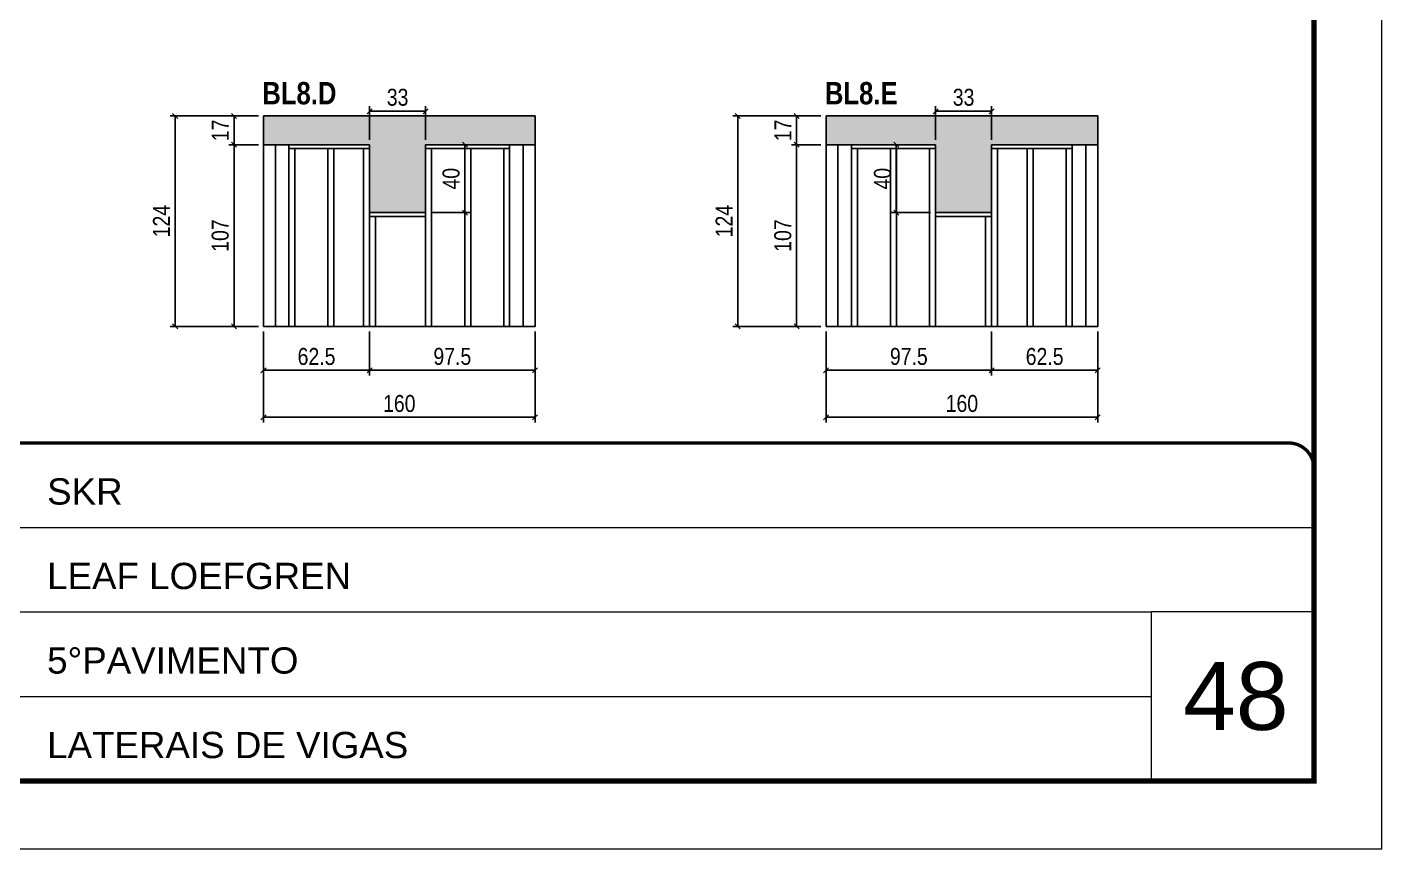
# Model space of a CAD drawing. Extents: x 3309 to 10384, y -2522 to 14608.
# Drawn here: x 8765 to 9563, y 924 to 1408 of the extents above; entities that cross this region are included whole.
import ezdxf

# ---------------------------------------------------------------- set-up
doc = ezdxf.new("R2010")
doc.units = 0
doc.linetypes.add('CONTINUO', pattern=[0])
doc.linetypes.add('DASHED', pattern=[0.75, 0.5, -0.25])
for name, color, linetype, lineweight in [('CARIMBO', 255, 'Continuous', 9), ('Folhas', 255, 'Continuous', 9), ('SARRAFO DE PRESSAO', 251, 'DASHED', 9)]:
    doc.layers.add(name, color=color, linetype=linetype, lineweight=lineweight)
for name, color, linetype in [('COTA', 241, 'Continuous'), ('NOMENCLATURA', 7, 'Continuous'), ('Painéis', 200, 'Continuous'), ('SARR_2.2x7', 40, 'Continuous'), ('SARR_3.5x7', 81, 'Continuous')]:
    doc.layers.add(name, color=color, linetype=linetype)
doc.styles.add('ARIAL', font='arial.ttf')
doc.styles.add('COTA TECNICA', font='techl___.ttf', dxfattribs={"height": 10})
doc.styles.add('TECNICA', font='techb___.ttf', dxfattribs={"height": 10})
doc.dimstyles.new('PAINEL', dxfattribs={"dimtxt": 10, "dimasz": 3, "dimexe": 3, "dimexo": 3, "dimgap": 3, "dimtad": 1, "dimdec": 1, "dimzin": 12, "dimdsep": 46, "dimtxsty": 'COTA TECNICA', "dimblk1": 'OBLIQUE', "dimblk2": 'OBLIQUE', "dimsah": 1, "dimcen": 0.9, "dimclrd": 4, "dimclre": 4, "dimclrt": 240, "dimadec": 1, "dimazin": 3, "dimtfac": 1, "dimtdec": 1, "dimtmove": 0, "dimatfit": 3, "dimfxl": 1, "dimtolj": 1, "dimtzin": 12, "dimarcsym": 0})

# ---------------------------------------------------------------- blocks, each defined once
blk = doc.blocks.new('9999999999')
at = {"color": 30, "linetype": 'CONTINUO'}
for p, q in [((98564.56, 34379.64), (99583.98, 34379.64)), ((98564.56, 34329.83), (99487.98, 34329.83)), ((99583.98, 34329.83), (99487.98, 34329.83)), ((99487.98, 34329.83), (99487.98, 34230.21)), ((98564.56, 34280.02), (99487.98, 34280.02))]:
    blk.add_line(p, q, dxfattribs=at)
at = {"color": 30, "linetype": 'CONTINUO', "const_width": 2}
blk.add_lwpolyline([(99583.98, 34230.21), (99583.98, 34414.45, 0.414214), (99568.98, 34429.45), (98228.98, 34429.45, 0.414214), (98213.98, 34414.45), (98213.98, 34245.21, 0.414214), (98228.98, 34230.21), (99583.98, 34230.21)], format="xyb", dxfattribs=at)
at = {"layer": 'Folhas'}
blk.add_lwpolyline([(98138.98, 34190.21), (99623.98, 34190.21), (99623.98, 35240.21), (98138.98, 35240.21)], close=True, dxfattribs=at)
at = {"layer": 'Folhas', "color": 30, "const_width": 3}
blk.add_lwpolyline([(98213.98, 34230.21), (99583.98, 34230.21), (99583.98, 35200.21), (98213.98, 35200.21)], close=True, dxfattribs=at)
at = {"color": 7, "linetype": 'Continuous', "ltscale": 5, "style": 'ARIAL'}
for s, height, p in [('SKR', 15.483, (98837.68, 34393.13)), ('LEAF LOEFGREN', 15.4829, (98837.68, 34343.32)), ('5°PAVIMENTO', 15.4829, (98837.68, 34293.51)), ('LATERAIS DE VIGAS', 15.4829, (98837.68, 34243.7))]:
    blk.add_text(s, height=height, dxfattribs=at).set_placement(p)
blk = doc.blocks.new('_Oblique')
at = {"color": 0, "linetype": 'ByBlock', "lineweight": -2}
blk.add_line((-0.5, -0.5), (0.5, 0.5), dxfattribs=at)
blk = doc.blocks.new('*D1567')
at = {"layer": 'COTA', "color": 4, "lineweight": -2, "transparency": 16777216}
for p, q in [((8904.02, 1228.5), (8904.02, 1174.88)), ((9064.02, 1228.5), (9064.02, 1174.88)), ((9064.02, 1177.88), (8904.02, 1177.88))]:
    blk.add_line(p, q, dxfattribs=at)
at = {"layer": 'Defpoints', "color": 0, "transparency": 16777216}
for p in [(8904.02, 1231.5), (9064.02, 1231.5), (8904.02, 1177.88)]:
    blk.add_point(p, dxfattribs=at)
at = {"layer": 'COTA', "color": 4, "lineweight": -2, "transparency": 16777216, "xscale": 3, "yscale": 3, "zscale": 3, "rotation": 180}
blk.add_blockref('_Oblique', (8904.02, 1177.88), dxfattribs=at)
at = {"layer": 'COTA', "color": 4, "lineweight": -2, "transparency": 16777216, "xscale": 3, "yscale": 3, "zscale": 3}
blk.add_blockref('_Oblique', (9064.02, 1177.88), dxfattribs=at)
at = {"layer": 'COTA', "color": 240, "transparency": 16777216, "insert": (8984.02, 1185.98), "char_height": 10, "attachment_point": 5, "style": 'COTA TECNICA'}
blk.add_mtext('\\A1;160', dxfattribs=at)
blk = doc.blocks.new('*D1568')
at = {"layer": 'COTA', "color": 4, "lineweight": -2, "transparency": 16777216}
for p, q in [((8966.52, 1228.5), (8966.52, 1202.58)), ((9064.02, 1228.5), (9064.02, 1202.58)), ((9064.02, 1205.58), (8966.52, 1205.58))]:
    blk.add_line(p, q, dxfattribs=at)
at = {"layer": 'Defpoints', "color": 0, "transparency": 16777216}
for p in [(8966.52, 1231.5), (9064.02, 1231.5), (8966.52, 1205.58)]:
    blk.add_point(p, dxfattribs=at)
at = {"layer": 'COTA', "color": 4, "lineweight": -2, "transparency": 16777216, "xscale": 3, "yscale": 3, "zscale": 3, "rotation": 180}
blk.add_blockref('_Oblique', (8966.52, 1205.58), dxfattribs=at)
at = {"layer": 'COTA', "color": 4, "lineweight": -2, "transparency": 16777216, "xscale": 3, "yscale": 3, "zscale": 3}
blk.add_blockref('_Oblique', (9064.02, 1205.58), dxfattribs=at)
at = {"layer": 'COTA', "color": 240, "transparency": 16777216, "insert": (9015.27, 1213.72), "char_height": 10, "attachment_point": 5, "style": 'COTA TECNICA'}
blk.add_mtext('\\A1;97.5', dxfattribs=at)
blk = doc.blocks.new('*D1569')
at = {"layer": 'COTA', "color": 4, "lineweight": -2, "transparency": 16777216}
for p, q in [((8904.02, 1228.5), (8904.02, 1202.58)), ((8966.52, 1228.5), (8966.52, 1202.58)), ((8966.52, 1205.58), (8904.02, 1205.58))]:
    blk.add_line(p, q, dxfattribs=at)
at = {"layer": 'Defpoints', "color": 0, "transparency": 16777216}
for p in [(8904.02, 1231.5), (8966.52, 1231.5), (8904.02, 1205.58)]:
    blk.add_point(p, dxfattribs=at)
at = {"layer": 'COTA', "color": 4, "lineweight": -2, "transparency": 16777216, "xscale": 3, "yscale": 3, "zscale": 3, "rotation": 180}
blk.add_blockref('_Oblique', (8904.02, 1205.58), dxfattribs=at)
at = {"layer": 'COTA', "color": 4, "lineweight": -2, "transparency": 16777216, "xscale": 3, "yscale": 3, "zscale": 3}
blk.add_blockref('_Oblique', (8966.52, 1205.58), dxfattribs=at)
at = {"layer": 'COTA', "color": 240, "transparency": 16777216, "insert": (8935.27, 1213.69), "char_height": 10, "attachment_point": 5, "style": 'COTA TECNICA'}
blk.add_mtext('\\A1;62.5', dxfattribs=at)
blk = doc.blocks.new('*D1570')
at = {"layer": 'COTA', "color": 4, "lineweight": -2, "transparency": 16777216}
for p, q in [((8901.02, 1338.5), (8883.66, 1338.5)), ((8886.66, 1231.5), (8886.66, 1338.5)), ((8901.02, 1231.5), (8883.66, 1231.5))]:
    blk.add_line(p, q, dxfattribs=at)
at = {"layer": 'Defpoints', "color": 0, "transparency": 16777216}
for p in [(8886.66, 1338.5), (8904.02, 1338.5), (8904.02, 1231.5)]:
    blk.add_point(p, dxfattribs=at)
at = {"layer": 'COTA', "color": 4, "lineweight": -2, "transparency": 16777216, "xscale": 3, "yscale": 3, "zscale": 3}
for p, rotation in [((8886.66, 1338.5), 90), ((8886.66, 1231.5), 270)]:
    blk.add_blockref('_Oblique', p, dxfattribs=dict(at, rotation=rotation))
at = {"layer": 'COTA', "color": 240, "transparency": 16777216, "insert": (8878.56, 1285), "char_height": 10, "attachment_point": 5, "rotation": 90, "style": 'COTA TECNICA'}
blk.add_mtext('\\A1;107', dxfattribs=at)
blk = doc.blocks.new('*D1571')
at = {"layer": 'COTA', "color": 4, "lineweight": -2, "transparency": 16777216}
for p, q in [((8901.02, 1355.5), (8883.66, 1355.5)), ((8886.66, 1338.5), (8886.66, 1355.5)), ((8901.02, 1338.5), (8883.66, 1338.5))]:
    blk.add_line(p, q, dxfattribs=at)
at = {"layer": 'Defpoints', "color": 0, "transparency": 16777216}
for p in [(8886.66, 1355.5), (8904.02, 1355.5), (8904.02, 1338.5)]:
    blk.add_point(p, dxfattribs=at)
at = {"layer": 'COTA', "color": 4, "lineweight": -2, "transparency": 16777216, "xscale": 3, "yscale": 3, "zscale": 3}
for p, rotation in [((8886.66, 1355.5), 90), ((8886.66, 1338.5), 270)]:
    blk.add_blockref('_Oblique', p, dxfattribs=dict(at, rotation=rotation))
at = {"layer": 'COTA', "color": 240, "transparency": 16777216, "insert": (8878.59, 1347), "char_height": 10, "attachment_point": 5, "rotation": 90, "style": 'COTA TECNICA'}
blk.add_mtext('\\A1;17', dxfattribs=at)
blk = doc.blocks.new('*D1572')
at = {"layer": 'COTA', "color": 4, "lineweight": -2, "transparency": 16777216}
for p, q in [((9002.52, 1338.5), (9025.67, 1338.5)), ((9022.67, 1338.5), (9022.67, 1298.5)), ((9002.52, 1298.5), (9025.67, 1298.5))]:
    blk.add_line(p, q, dxfattribs=at)
at = {"layer": 'Defpoints', "color": 0, "transparency": 16777216}
for p in [(8999.52, 1338.5), (8999.52, 1298.5), (9022.67, 1298.5)]:
    blk.add_point(p, dxfattribs=at)
at = {"layer": 'COTA', "color": 4, "lineweight": -2, "transparency": 16777216, "xscale": 3, "yscale": 3, "zscale": 3}
for p, rotation in [((9022.67, 1338.5), 90), ((9022.67, 1298.5), 270)]:
    blk.add_blockref('_Oblique', p, dxfattribs=dict(at, rotation=rotation))
at = {"layer": 'COTA', "color": 240, "transparency": 16777216, "insert": (9014.57, 1318.5), "char_height": 10, "attachment_point": 5, "rotation": 90, "style": 'COTA TECNICA'}
blk.add_mtext('\\A1;40', dxfattribs=at)
blk = doc.blocks.new('*D1573')
at = {"layer": 'COTA', "color": 4, "lineweight": -2, "transparency": 16777216}
for p, q in [((8966.52, 1341.5), (8966.52, 1361.22)), ((8966.52, 1358.22), (8999.52, 1358.22)), ((8999.52, 1341.5), (8999.52, 1361.22))]:
    blk.add_line(p, q, dxfattribs=at)
at = {"layer": 'Defpoints', "color": 0, "transparency": 16777216}
for p in [(8999.52, 1358.22), (8966.52, 1338.5), (8999.52, 1338.5)]:
    blk.add_point(p, dxfattribs=at)
at = {"layer": 'COTA', "color": 4, "lineweight": -2, "transparency": 16777216, "xscale": 3, "yscale": 3, "zscale": 3, "rotation": 180}
blk.add_blockref('_Oblique', (8966.52, 1358.22), dxfattribs=at)
at = {"layer": 'COTA', "color": 4, "lineweight": -2, "transparency": 16777216, "xscale": 3, "yscale": 3, "zscale": 3}
blk.add_blockref('_Oblique', (8999.52, 1358.22), dxfattribs=at)
at = {"layer": 'COTA', "color": 240, "transparency": 16777216, "insert": (8983.02, 1366.44), "char_height": 10, "attachment_point": 5, "style": 'COTA TECNICA'}
blk.add_mtext('\\A1;33', dxfattribs=at)
blk = doc.blocks.new('*D1574')
at = {"layer": 'COTA', "color": 4, "lineweight": -2, "transparency": 16777216}
for p, q in [((9235.44, 1228.5), (9235.44, 1174.88)), ((9395.44, 1228.5), (9395.44, 1174.88)), ((9235.44, 1177.88), (9395.44, 1177.88))]:
    blk.add_line(p, q, dxfattribs=at)
at = {"layer": 'Defpoints', "color": 0, "transparency": 16777216}
for p in [(9235.44, 1231.5), (9395.44, 1231.5), (9395.44, 1177.88)]:
    blk.add_point(p, dxfattribs=at)
at = {"layer": 'COTA', "color": 4, "lineweight": -2, "transparency": 16777216, "xscale": 3, "yscale": 3, "zscale": 3, "rotation": 180}
blk.add_blockref('_Oblique', (9235.44, 1177.88), dxfattribs=at)
at = {"layer": 'COTA', "color": 4, "lineweight": -2, "transparency": 16777216, "xscale": 3, "yscale": 3, "zscale": 3}
blk.add_blockref('_Oblique', (9395.44, 1177.88), dxfattribs=at)
at = {"layer": 'COTA', "color": 240, "transparency": 16777216, "insert": (9315.44, 1185.98), "char_height": 10, "attachment_point": 5, "style": 'COTA TECNICA'}
blk.add_mtext('\\A1;160', dxfattribs=at)
blk = doc.blocks.new('*D1575')
at = {"layer": 'COTA', "color": 4, "lineweight": -2, "transparency": 16777216}
for p, q in [((9235.44, 1228.5), (9235.44, 1202.58)), ((9332.94, 1228.5), (9332.94, 1202.58)), ((9235.44, 1205.58), (9332.94, 1205.58))]:
    blk.add_line(p, q, dxfattribs=at)
at = {"layer": 'Defpoints', "color": 0, "transparency": 16777216}
for p in [(9235.44, 1231.5), (9332.94, 1231.5), (9332.94, 1205.58)]:
    blk.add_point(p, dxfattribs=at)
at = {"layer": 'COTA', "color": 4, "lineweight": -2, "transparency": 16777216, "xscale": 3, "yscale": 3, "zscale": 3, "rotation": 180}
blk.add_blockref('_Oblique', (9235.44, 1205.58), dxfattribs=at)
at = {"layer": 'COTA', "color": 4, "lineweight": -2, "transparency": 16777216, "xscale": 3, "yscale": 3, "zscale": 3}
blk.add_blockref('_Oblique', (9332.94, 1205.58), dxfattribs=at)
at = {"layer": 'COTA', "color": 240, "transparency": 16777216, "insert": (9284.19, 1213.72), "char_height": 10, "attachment_point": 5, "style": 'COTA TECNICA'}
blk.add_mtext('\\A1;97.5', dxfattribs=at)
blk = doc.blocks.new('*D1576')
at = {"layer": 'COTA', "color": 4, "lineweight": -2, "transparency": 16777216}
for p, q in [((9332.94, 1228.5), (9332.94, 1202.58)), ((9395.44, 1228.5), (9395.44, 1202.58)), ((9332.94, 1205.58), (9395.44, 1205.58))]:
    blk.add_line(p, q, dxfattribs=at)
at = {"layer": 'Defpoints', "color": 0, "transparency": 16777216}
for p in [(9332.94, 1231.5), (9395.44, 1231.5), (9395.44, 1205.58)]:
    blk.add_point(p, dxfattribs=at)
at = {"layer": 'COTA', "color": 4, "lineweight": -2, "transparency": 16777216, "xscale": 3, "yscale": 3, "zscale": 3, "rotation": 180}
blk.add_blockref('_Oblique', (9332.94, 1205.58), dxfattribs=at)
at = {"layer": 'COTA', "color": 4, "lineweight": -2, "transparency": 16777216, "xscale": 3, "yscale": 3, "zscale": 3}
blk.add_blockref('_Oblique', (9395.44, 1205.58), dxfattribs=at)
at = {"layer": 'COTA', "color": 240, "transparency": 16777216, "insert": (9364.19, 1213.69), "char_height": 10, "attachment_point": 5, "style": 'COTA TECNICA'}
blk.add_mtext('\\A1;62.5', dxfattribs=at)
blk = doc.blocks.new('*D1578')
at = {"layer": 'COTA', "color": 4, "lineweight": -2, "transparency": 16777216}
for p, q in [((9296.94, 1338.5), (9273.79, 1338.5)), ((9276.79, 1338.5), (9276.79, 1298.5)), ((9296.94, 1298.5), (9273.79, 1298.5))]:
    blk.add_line(p, q, dxfattribs=at)
at = {"layer": 'Defpoints', "color": 0, "transparency": 16777216}
for p in [(9299.94, 1338.5), (9276.79, 1298.5), (9299.94, 1298.5)]:
    blk.add_point(p, dxfattribs=at)
at = {"layer": 'COTA', "color": 4, "lineweight": -2, "transparency": 16777216, "xscale": 3, "yscale": 3, "zscale": 3}
for p, rotation in [((9276.79, 1338.5), 90), ((9276.79, 1298.5), 270)]:
    blk.add_blockref('_Oblique', p, dxfattribs=dict(at, rotation=rotation))
at = {"layer": 'COTA', "color": 240, "transparency": 16777216, "insert": (9268.69, 1318.5), "char_height": 10, "attachment_point": 5, "rotation": 90, "style": 'COTA TECNICA'}
blk.add_mtext('\\A1;40', dxfattribs=at)
blk = doc.blocks.new('*D1577')
at = {"layer": 'COTA', "color": 4, "lineweight": -2, "transparency": 16777216}
for p, q in [((9299.94, 1341.5), (9299.94, 1361.22)), ((9332.94, 1358.22), (9299.94, 1358.22)), ((9332.94, 1341.5), (9332.94, 1361.22))]:
    blk.add_line(p, q, dxfattribs=at)
at = {"layer": 'Defpoints', "color": 0, "transparency": 16777216}
for p in [(9299.94, 1358.22), (9299.94, 1338.5), (9332.94, 1338.5)]:
    blk.add_point(p, dxfattribs=at)
at = {"layer": 'COTA', "color": 4, "lineweight": -2, "transparency": 16777216, "xscale": 3, "yscale": 3, "zscale": 3, "rotation": 180}
blk.add_blockref('_Oblique', (9299.94, 1358.22), dxfattribs=at)
at = {"layer": 'COTA', "color": 4, "lineweight": -2, "transparency": 16777216, "xscale": 3, "yscale": 3, "zscale": 3}
blk.add_blockref('_Oblique', (9332.94, 1358.22), dxfattribs=at)
at = {"layer": 'COTA', "color": 240, "transparency": 16777216, "insert": (9316.44, 1366.44), "char_height": 10, "attachment_point": 5, "style": 'COTA TECNICA'}
blk.add_mtext('\\A1;33', dxfattribs=at)
blk = doc.blocks.new('*D1579')
at = {"layer": 'COTA', "color": 4, "lineweight": -2, "transparency": 16777216}
for p, q in [((8901.02, 1355.5), (8849, 1355.5)), ((8852, 1231.5), (8852, 1355.5)), ((8901.02, 1231.5), (8849, 1231.5))]:
    blk.add_line(p, q, dxfattribs=at)
at = {"layer": 'Defpoints', "color": 0, "transparency": 16777216}
for p in [(8852, 1355.5), (8904.02, 1355.5), (8904.02, 1231.5)]:
    blk.add_point(p, dxfattribs=at)
at = {"layer": 'COTA', "color": 4, "lineweight": -2, "transparency": 16777216, "xscale": 3, "yscale": 3, "zscale": 3}
for p, rotation in [((8852, 1355.5), 90), ((8852, 1231.5), 270)]:
    blk.add_blockref('_Oblique', p, dxfattribs=dict(at, rotation=rotation))
at = {"layer": 'COTA', "color": 240, "transparency": 16777216, "insert": (8843.93, 1293.5), "char_height": 10, "attachment_point": 5, "rotation": 90, "style": 'COTA TECNICA'}
blk.add_mtext('\\A1;124', dxfattribs=at)
blk = doc.blocks.new('*D1580')
at = {"layer": 'COTA', "color": 4, "lineweight": -2, "transparency": 16777216}
for p, q in [((9232.44, 1338.5), (9215.08, 1338.5)), ((9218.08, 1231.5), (9218.08, 1338.5)), ((9232.44, 1231.5), (9215.08, 1231.5))]:
    blk.add_line(p, q, dxfattribs=at)
at = {"layer": 'Defpoints', "color": 0, "transparency": 16777216}
for p in [(9218.08, 1338.5), (9235.44, 1338.5), (9235.44, 1231.5)]:
    blk.add_point(p, dxfattribs=at)
at = {"layer": 'COTA', "color": 4, "lineweight": -2, "transparency": 16777216, "xscale": 3, "yscale": 3, "zscale": 3}
for p, rotation in [((9218.08, 1338.5), 90), ((9218.08, 1231.5), 270)]:
    blk.add_blockref('_Oblique', p, dxfattribs=dict(at, rotation=rotation))
at = {"layer": 'COTA', "color": 240, "transparency": 16777216, "insert": (9209.98, 1285), "char_height": 10, "attachment_point": 5, "rotation": 90, "style": 'COTA TECNICA'}
blk.add_mtext('\\A1;107', dxfattribs=at)
blk = doc.blocks.new('*D1581')
at = {"layer": 'COTA', "color": 4, "lineweight": -2, "transparency": 16777216}
for p, q in [((9232.44, 1355.5), (9215.08, 1355.5)), ((9218.08, 1338.5), (9218.08, 1355.5)), ((9232.44, 1338.5), (9215.08, 1338.5))]:
    blk.add_line(p, q, dxfattribs=at)
at = {"layer": 'Defpoints', "color": 0, "transparency": 16777216}
for p in [(9218.08, 1355.5), (9235.44, 1355.5), (9235.44, 1338.5)]:
    blk.add_point(p, dxfattribs=at)
at = {"layer": 'COTA', "color": 4, "lineweight": -2, "transparency": 16777216, "xscale": 3, "yscale": 3, "zscale": 3}
for p, rotation in [((9218.08, 1355.5), 90), ((9218.08, 1338.5), 270)]:
    blk.add_blockref('_Oblique', p, dxfattribs=dict(at, rotation=rotation))
at = {"layer": 'COTA', "color": 240, "transparency": 16777216, "insert": (9210.01, 1347), "char_height": 10, "attachment_point": 5, "rotation": 90, "style": 'COTA TECNICA'}
blk.add_mtext('\\A1;17', dxfattribs=at)
blk = doc.blocks.new('*D1582')
at = {"layer": 'COTA', "color": 4, "lineweight": -2, "transparency": 16777216}
for p, q in [((9232.44, 1355.5), (9180.42, 1355.5)), ((9183.42, 1231.5), (9183.42, 1355.5)), ((9232.44, 1231.5), (9180.42, 1231.5))]:
    blk.add_line(p, q, dxfattribs=at)
at = {"layer": 'Defpoints', "color": 0, "transparency": 16777216}
for p in [(9183.42, 1355.5), (9235.44, 1355.5), (9235.44, 1231.5)]:
    blk.add_point(p, dxfattribs=at)
at = {"layer": 'COTA', "color": 4, "lineweight": -2, "transparency": 16777216, "xscale": 3, "yscale": 3, "zscale": 3}
for p, rotation in [((9183.42, 1355.5), 90), ((9183.42, 1231.5), 270)]:
    blk.add_blockref('_Oblique', p, dxfattribs=dict(at, rotation=rotation))
at = {"layer": 'COTA', "color": 240, "transparency": 16777216, "insert": (9175.35, 1293.5), "char_height": 10, "attachment_point": 5, "rotation": 90, "style": 'COTA TECNICA'}
blk.add_mtext('\\A1;124', dxfattribs=at)

msp = doc.modelspace()

# ---------------------------------------------------------------- hatches: boundary and pattern name
at = {"layer": 'COTA'}
h = msp.add_hatch(dxfattribs=at)
h.set_pattern_fill('AR-CONC', color=256, scale=0.03)
h.set_pattern_definition([(50, (-47.4403, -275.38), (5.46554, -0.4781726), [0.5715, -6.2865]), (355, (-47.4403, -275.38), (-1.0573026, 5.7317054), [0.4572, -5.0292175]), (100.451445, (-46.985, -275.42), (4.4082374, 5.2535326), [0.4857003, -5.3427073]), (46.1842, (-47.44, -273.856), (8.132371, -1.26127), [0.85725, -9.42975]), (96.63556, (-46.763, -273.961), (7.122124, 7.422784), [0.728551, -8.014068]), (351.18415, (-47.44, -273.856), (7.122124, 7.422784), [0.685799, -7.543792]), (21, (-46.6783, -274.237), (4.5484317, -3.067956), [0.5715, -6.2865]), (326, (-46.6783, -274.237), (1.854061, 5.525639), [0.4572, -5.0292]), (71.451445, (-46.2993, -274.493), (6.4024926, 2.457683), [0.4857003, -5.342698]), (37.5, (-47.4403, -275.38), (0.0926581, 2.53665117), [0, -4.96824, 0, -5.1054, 0, -5.04825]), (7.5, (-47.4403, -275.38), (2.0045899, 3.00541724), [0, -2.91084, 0, -4.85394, 0, -1.92405]), (327.5, (-49.1396, -275.38), (4.06771786, -0.1718623), [0, -1.905, 0, -5.9436, 0, -7.8867]), (317.5, (-49.9016, -275.38), (4.4438754, 0.7627947), [0, -2.4765, 0, -3.94716, 0, -5.6007])])
h.paths.add_polyline_path([(8999.52, 1338.5), (9064.02, 1338.5), (9064.02, 1355.5), (8904.02, 1355.5), (8904.02, 1338.5), (8966.52, 1338.5), (8966.52, 1298.5), (8999.52, 1298.5)])
h = msp.add_hatch(dxfattribs=at)
h.set_pattern_fill('AR-CONC', color=256, scale=0.03)
h.set_pattern_definition([(50, (25.803, -275.38), (5.46554, -0.4781726), [0.5715, -6.2865]), (355, (25.803, -275.38), (-1.0573026, 5.7317054), [0.4572, -5.0292175]), (100.451445, (26.2585, -275.42), (4.4082374, 5.2535326), [0.4857003, -5.3427073]), (46.1842, (25.803, -273.856), (8.132371, -1.26127), [0.85725, -9.42975]), (96.63556, (26.481, -273.961), (7.122124, 7.422784), [0.728551, -8.014068]), (351.18415, (25.803, -273.856), (7.122124, 7.422784), [0.685799, -7.543792]), (21, (26.565, -274.237), (4.5484317, -3.067956), [0.5715, -6.2865]), (326, (26.565, -274.237), (1.854061, 5.525639), [0.4572, -5.0292]), (71.451445, (26.944, -274.493), (6.4024926, 2.457683), [0.4857003, -5.342698]), (37.5, (25.803, -275.38), (0.0926581, 2.53665117), [0, -4.96824, 0, -5.1054, 0, -5.04825]), (7.5, (25.803, -275.38), (2.0045899, 3.00541724), [0, -2.91084, 0, -4.85394, 0, -1.92405]), (327.5, (24.1037, -275.38), (4.06771786, -0.1718623), [0, -1.905, 0, -5.9436, 0, -7.8867]), (317.5, (23.3417, -275.38), (4.4438754, 0.7627947), [0, -2.4765, 0, -3.94716, 0, -5.6007])])
h.paths.add_polyline_path([(9299.94, 1298.5), (9332.94, 1298.5), (9332.94, 1338.5), (9395.44, 1338.5), (9395.44, 1355.5), (9235.44, 1355.5), (9235.44, 1338.5), (9299.94, 1338.5)])

# ---------------------------------------------------------------- linework, layer by layer
for p, q in [((8904.02, 1338.5), (8904.02, 1355.5)), ((8904.02, 1355.5), (9064.02, 1355.5)), ((9064.02, 1355.5), (9064.02, 1338.5)), ((9395.44, 1355.5), (9235.44, 1355.5)), ((9235.44, 1355.5), (9235.44, 1338.5)), ((9395.44, 1338.5), (9395.44, 1355.5)), ((8999.52, 1298.5), (8999.52, 1231.5)), ((9299.94, 1298.5), (9299.94, 1231.5))]:
    msp.add_line(p, q, dxfattribs=at)
at = {"layer": 'Painéis', "linetype": 'ByBlock'}
for p, q in [((8904.02, 1231.5), (8904.02, 1338.5)), ((8966.52, 1338.5), (8904.02, 1338.5)), ((8966.52, 1231.5), (8966.52, 1338.5)), ((9064.02, 1338.5), (8999.52, 1338.5)), ((8999.52, 1298.5), (8999.52, 1338.5)), ((9064.02, 1231.5), (9064.02, 1338.5)), ((9235.44, 1338.5), (9299.94, 1338.5)), ((9235.44, 1231.5), (9235.44, 1338.5)), ((9299.94, 1298.5), (9299.94, 1338.5)), ((9332.94, 1338.5), (9395.44, 1338.5)), ((9332.94, 1231.5), (9332.94, 1338.5)), ((9395.44, 1231.5), (9395.44, 1338.5)), ((8966.52, 1298.5), (8999.52, 1298.5)), ((9332.94, 1298.5), (9299.94, 1298.5)), ((9064.02, 1231.5), (8904.02, 1231.5)), ((9235.44, 1231.5), (9395.44, 1231.5))]:
    msp.add_line(p, q, dxfattribs=at)
at = {"layer": 'SARR_2.2x7', "linetype": 'Continuous'}
for p, q in [((8911.02, 1231.5), (8911.02, 1338.5)), ((8966.52, 1336.3), (8919.02, 1336.3)), ((9049.02, 1336.3), (8999.52, 1336.3)), ((9057.02, 1231.5), (9057.02, 1338.5)), ((9242.44, 1231.5), (9242.44, 1338.5)), ((9250.44, 1336.3), (9299.94, 1336.3)), ((9332.94, 1336.3), (9380.44, 1336.3)), ((9388.44, 1231.5), (9388.44, 1338.5)), ((8999.52, 1296.3), (8966.52, 1296.3)), ((9299.94, 1296.3), (9332.94, 1296.3))]:
    msp.add_line(p, q, dxfattribs=at)
at = {"layer": 'SARR_3.5x7'}
for p, q in [((8919.02, 1338.5), (8919.02, 1231.5)), ((8922.52, 1336.3), (8922.52, 1231.5)), ((8942.01, 1336.3), (8942.01, 1231.5)), ((8945.51, 1336.3), (8945.51, 1231.5)), ((8963.02, 1336.3), (8963.02, 1231.5)), ((9003.02, 1336.3), (9003.02, 1231.5)), ((9022.62, 1336.3), (9022.62, 1231.5)), ((9026.12, 1336.3), (9026.12, 1231.5)), ((9045.52, 1336.3), (9045.52, 1231.5)), ((9049.02, 1338.5), (9049.02, 1231.5)), ((9250.44, 1338.5), (9250.44, 1231.5)), ((9253.94, 1336.3), (9253.94, 1231.5)), ((9273.34, 1336.3), (9273.34, 1231.5)), ((9276.84, 1336.3), (9276.84, 1231.5)), ((9296.44, 1336.3), (9296.44, 1231.5)), ((9336.44, 1336.3), (9336.44, 1231.5)), ((9353.96, 1336.3), (9353.96, 1231.5)), ((9357.46, 1336.3), (9357.46, 1231.5)), ((9376.94, 1336.3), (9376.94, 1231.5)), ((9380.44, 1338.5), (9380.44, 1231.5)), ((8970.02, 1296.3), (8970.02, 1231.5)), ((9329.44, 1296.3), (9329.44, 1231.5))]:
    msp.add_line(p, q, dxfattribs=at)

# ---------------------------------------------------------------- block references
at = {"layer": 'SARRAFO DE PRESSAO', "color": 6, "linetype": 'ByBlock'}
msp.add_blockref('9999999999', (-90061.11, -33266.67), dxfattribs=at)

# ---------------------------------------------------------------- texts
at = {"layer": 'CARIMBO', "style": 'ARIAL'}
msp.add_text('48', height=40, dxfattribs=at).set_placement((9445.73, 993.68))
at = {"layer": 'NOMENCLATURA', "style": 'TECNICA'}
for s, p in [('BL8.D', (8903.31, 1362.31, 0)), ('BL8.E', (9234.72, 1362.31, 0))]:
    msp.add_text(s, height=13.2, dxfattribs=at).set_placement(p)

# ---------------------------------------------------------------- dimensions: what is measured, and where the dimension line sits
at = {"layer": 'COTA'}
for base, p1, p2, picture, middle in [((8999.52, 1358.22), (8966.52, 1338.5), (8999.52, 1338.5), '*D1573', (8983.02, 1366.44)), ((9395.44, 1177.88), (9235.44, 1231.5), (9395.44, 1231.5), '*D1574', (9315.44, 1185.98)), ((9332.94, 1205.58), (9235.44, 1231.5), (9332.94, 1231.5), '*D1575', (9284.19, 1213.72))]:
    dim = msp.add_linear_dim(base=base, p1=p1, p2=p2, dimstyle='PAINEL', dxfattribs=at)
    dim.commit()
    dim.dimension.update_dxf_attribs({"geometry": picture, "text_midpoint": middle})
for base, p1, p2, angle, picture, middle in [((9299.94, 1358.22), (9332.94, 1338.5), (9299.94, 1338.5), 180, '*D1577', (9316.44, 1366.44)), ((8852, 1355.5), (8904.02, 1231.5), (8904.02, 1355.5), 90, '*D1579', (8843.93, 1293.5)), ((8886.66, 1355.5), (8904.02, 1338.5), (8904.02, 1355.5), 90, '*D1571', (8878.59, 1347)), ((9183.42, 1355.5), (9235.44, 1231.5), (9235.44, 1355.5), 90, '*D1582', (9175.35, 1293.5)), ((9218.08, 1355.5), (9235.44, 1338.5), (9235.44, 1355.5), 90, '*D1581', (9210.01, 1347)), ((8886.66, 1338.5), (8904.02, 1231.5), (8904.02, 1338.5), 90, '*D1570', (8878.56, 1285)), ((9022.67, 1298.5), (8999.52, 1338.5), (8999.52, 1298.5), 90, '*D1572', (9014.57, 1318.5)), ((9218.08, 1338.5), (9235.44, 1231.5), (9235.44, 1338.5), 90, '*D1580', (9209.98, 1285)), ((9276.79, 1298.5), (9299.94, 1338.5), (9299.94, 1298.5), 90, '*D1578', (9268.69, 1318.5)), ((8904.02, 1177.88), (9064.02, 1231.5), (8904.02, 1231.5), 180, '*D1567', (8984.02, 1185.98)), ((8966.52, 1205.58), (9064.02, 1231.5), (8966.52, 1231.5), 180, '*D1568', (9015.27, 1213.72))]:
    dim = msp.add_linear_dim(base=base, p1=p1, p2=p2, angle=angle, dimstyle='PAINEL', dxfattribs=at)
    dim.commit()
    dim.dimension.update_dxf_attribs({"geometry": picture, "text_midpoint": middle})
dim = msp.add_linear_dim(base=(8904.02, 1205.58), p1=(8966.52, 1231.5), p2=(8904.02, 1231.5), angle=180, dimstyle='PAINEL', override={"dimtmove": 1}, dxfattribs=at)
dim.commit()
dim.dimension.update_dxf_attribs({"geometry": '*D1569', "text_midpoint": (8935.27, 1213.69)})
dim = msp.add_linear_dim(base=(9395.44, 1205.58), p1=(9332.94, 1231.5), p2=(9395.44, 1231.5), dimstyle='PAINEL', override={"dimtmove": 1}, dxfattribs=at)
dim.commit()
dim.dimension.update_dxf_attribs({"geometry": '*D1576', "text_midpoint": (9364.19, 1213.69)})

doc.saveas('drawing.dxf')
